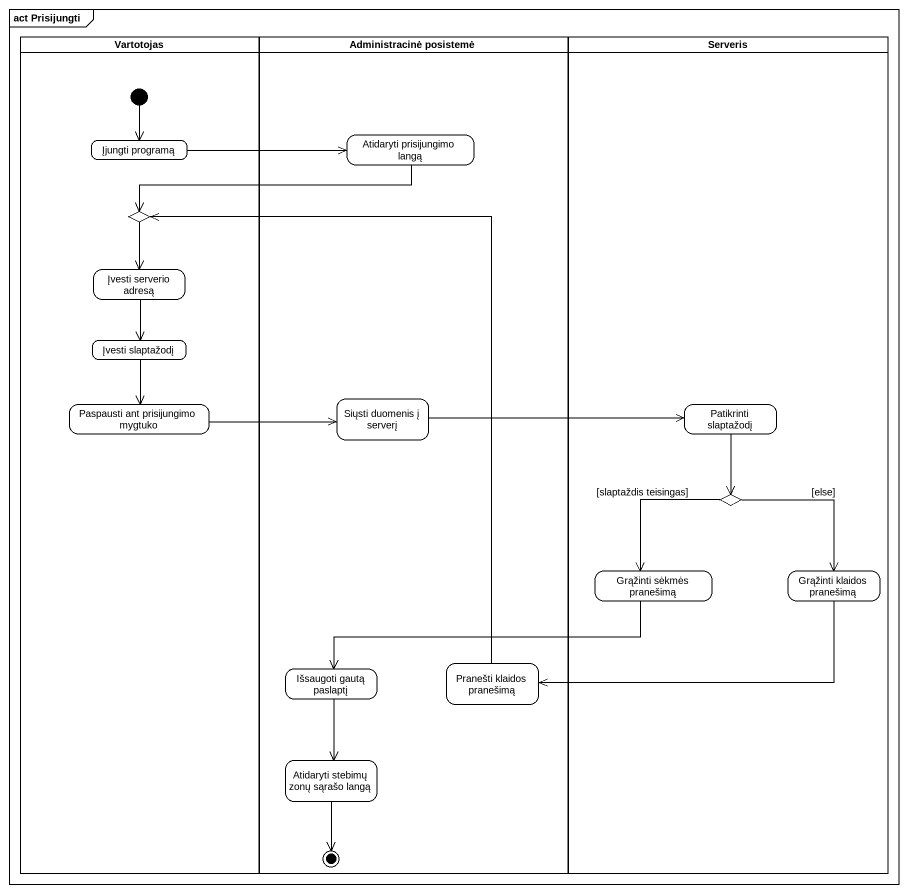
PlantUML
@startuml
mainframe act Prisijungti
hide empty description
state Vartotojas <<partition>> {
  state "Įjungti programą" as Įjungti_programą
  state choice1 <<choice>>
  state "Įvesti serverio adresą" as Įvesti_serverio_adresą
  state "Įvesti slaptažodį" as Įvesti_slaptažodį
  state "Paspausti ant prisijungimo mygtuko" as Paspausti_ant_prisijungimo
  [*] --> Įjungti_programą
}
state "Administracinė posistemė" as Administracinė_posistemė <<partition>> {
  state "Atidaryti prisijungimo langą" as Atidaryti_prisijungimo_langą
  state "Siųsti duomenis į serverį" as Siųsti_duomenis_į_serverį
  state "Išsaugoti gautą paslaptį" as Išsaugoti_gautą_paslaptį
  state "Pranešti klaidos pranešimą" as Pranešti_klaidos_pranešimą
  state "Atidaryti stebimų zonų sąrašo langą" as Atidaryti_stebimų_zonų
  Atidaryti_stebimų_zonų --> [*]
}
state Serveris <<partition>> {
  state "Patikrinti slaptažodį" as Patikrinti_slaptažodį
  state choice2 <<choice>>
  state "Grąžinti sėkmės pranešimą" as Grąžinti_sėkmės_pranešimą
  state "Grąžinti klaidos pranešimą" as Grąžinti_klaidos_pranešimą
}
Įjungti_programą -right-> Atidaryti_prisijungimo_langą
Atidaryti_prisijungimo_langą -left-> choice1
choice1 --> Įvesti_serverio_adresą
Įvesti_serverio_adresą --> Įvesti_slaptažodį
Įvesti_slaptažodį --> Paspausti_ant_prisijungimo
Siųsti_duomenis_į_serverį -right-> Patikrinti_slaptažodį
Paspausti_ant_prisijungimo -right-> Siųsti_duomenis_į_serverį
Patikrinti_slaptažodį --> choice2
choice2 --> Grąžinti_sėkmės_pranešimą : [slaptaždis teisingas]
choice2 --> Grąžinti_klaidos_pranešimą : [else]
Grąžinti_sėkmės_pranešimą -left-> Išsaugoti_gautą_paslaptį
Grąžinti_klaidos_pranešimą -left-> Pranešti_klaidos_pranešimą
Išsaugoti_gautą_paslaptį --> Atidaryti_stebimų_zonų
Pranešti_klaidos_pranešimą -up-> choice1
@enduml
